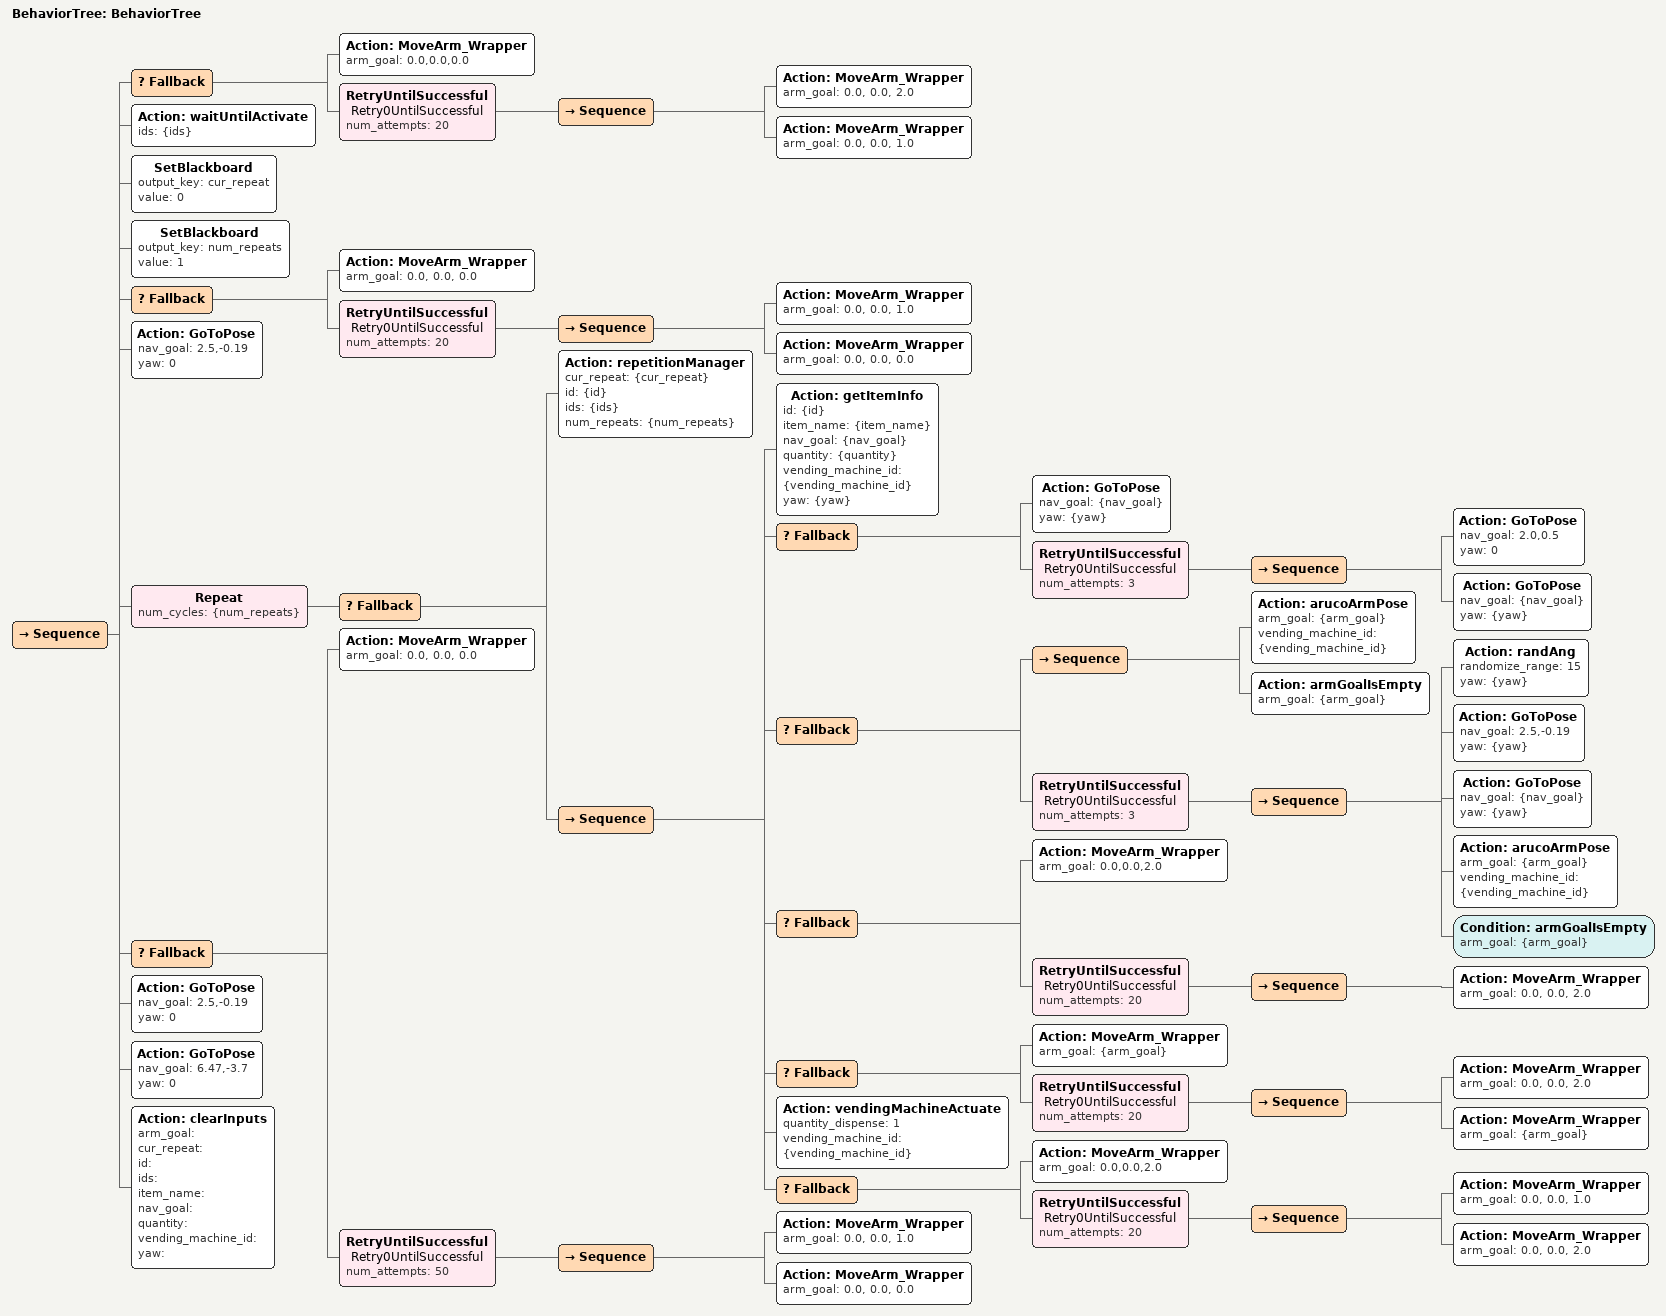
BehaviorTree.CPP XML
<?xml version="1.0"?>
<root main_tree_to_execute="BehaviorTree">
    <BehaviorTree ID="BehaviorTree">
        <Sequence>
            <Fallback>
                <Action ID="MoveArm_Wrapper" arm_goal="0.0,0.0,0.0"/>
                <RetryUntilSuccessful name="Retry0UntilSuccessful" num_attempts="20">
                    <Sequence>
                        <Action ID="MoveArm_Wrapper" arm_goal="0.0, 0.0, 2.0"/>
                        <Action ID="MoveArm_Wrapper" arm_goal="0.0, 0.0, 1.0"/>
                    </Sequence>
                </RetryUntilSuccessful>
            </Fallback>
            <Action ID="waitUntilActivate" ids="{ids}"/>
            <SetBlackboard output_key="cur_repeat" value="0"/>
            <SetBlackboard output_key="num_repeats" value="1"/>

            <!--  Fallback for moving arm to home position -->
            <Fallback>
                <Action ID="MoveArm_Wrapper" arm_goal="0.0, 0.0, 0.0"/>
                <RetryUntilSuccessful name="Retry0UntilSuccessful" num_attempts="20">
                    <Sequence>
                        <Action ID="MoveArm_Wrapper" arm_goal="0.0, 0.0, 1.0"/>
                        <Action ID="MoveArm_Wrapper" arm_goal="0.0, 0.0, 0.0"/>
                    </Sequence>
                </RetryUntilSuccessful>
            </Fallback>
            <Action ID="GoToPose" nav_goal="2.5,-0.19" yaw="0"/>

            <!-- Main Contorl logic -->
            <Repeat num_cycles="{num_repeats}">
                <Fallback>
                    <Action ID="repetitionManager" cur_repeat="{cur_repeat}" id="{id}" ids="{ids}" num_repeats="{num_repeats}"/>
                    <Sequence>

                        <!-- Get item info -->
                        <Action ID="getItemInfo" id="{id}" item_name="{item_name}" nav_goal="{nav_goal}" quantity="{quantity}" vending_machine_id="{vending_machine_id}" yaw="{yaw}"/>

                        <!-- Move to the robot base to goal pose -->
                        <Fallback>
                            <!-- If its navigates again after collecting a id, move it outside-->
                            <Action ID="GoToPose" nav_goal="{nav_goal}" yaw="{yaw}"/>
                            <RetryUntilSuccessful name="Retry0UntilSuccessful" num_attempts="3">
                                <Sequence>
                                    <!-- Check if this is a good fallback pose -->
                                    <Action ID="GoToPose" nav_goal="2.0,0.5" yaw="0"/>
                                    <Action ID="GoToPose" nav_goal="{nav_goal}" yaw="{yaw}"/>
                                </Sequence>
                            </RetryUntilSuccessful>
                        </Fallback>

                        <!-- Find Aruco (vending machine location) -->
                        <Fallback>
                            <Sequence>
                                <Action ID="arucoArmPose" arm_goal="{arm_goal}" vending_machine_id="{vending_machine_id}"/>
                                <Action ID="armGoalIsEmpty" arm_goal="{arm_goal}"/>
                            </Sequence>
                            <!-- Fall back only happens if aruco is not found and it returns (0,0,0)-->
                            <RetryUntilSuccessful name="Retry0UntilSuccessful" num_attempts="3">
                                <Sequence>
                                    <Action ID="randAng" randomize_range="15" yaw="{yaw}"/>
                                    <Action ID="GoToPose" nav_goal="2.5,-0.19" yaw="{yaw}"/>
                                    <Action ID="GoToPose" nav_goal="{nav_goal}" yaw="{yaw}"/>
                                    <Action ID="arucoArmPose" arm_goal="{arm_goal}" vending_machine_id="{vending_machine_id}"/>
                                    <Condition ID="armGoalIsEmpty" arm_goal="{arm_goal}"/>
                                </Sequence>
                            </RetryUntilSuccessful>
                        </Fallback>

                        <!-- Move arm to pose 2 (waypoint before obj pose) -->
                        <Fallback>
                            <Action ID="MoveArm_Wrapper" arm_goal="0.0,0.0,2.0"/>
                            <RetryUntilSuccessful name="Retry0UntilSuccessful" num_attempts="20">
                                <Sequence>
                                    <Action ID="MoveArm_Wrapper" arm_goal="0.0, 0.0, 2.0"/>
                                </Sequence>
                            </RetryUntilSuccessful>
                        </Fallback>

                        <!-- Go to actual arm pose -->
                        <Fallback>
                            <Action ID="MoveArm_Wrapper" arm_goal="{arm_goal}"/>
                            <RetryUntilSuccessful name="Retry0UntilSuccessful" num_attempts="20">
                                <Sequence>
                                    <Action ID="MoveArm_Wrapper" arm_goal="0.0, 0.0, 2.0"/>
                                    <Action ID="MoveArm_Wrapper" arm_goal="{arm_goal}"/>
                                </Sequence>
                            </RetryUntilSuccessful>
                        </Fallback>

                        <!-- Verify Aruco pose and move the arm to the new compute pose -->
                        <!-- This makes the location super precise -->
                        <!-- If its works in the 1st try, comment this -->

                        <!-- Actuate vending machine -->
                        <Action ID="vendingMachineActuate" quantity_dispense="1" vending_machine_id="{vending_machine_id}"/>
                        <Fallback>
                            <Action ID="MoveArm_Wrapper" arm_goal="0.0,0.0,2.0"/>
                            <RetryUntilSuccessful name="Retry0UntilSuccessful" num_attempts="20">
                                <Sequence>
                                    <Action ID="MoveArm_Wrapper" arm_goal="0.0, 0.0, 1.0"/>
                                    <Action ID="MoveArm_Wrapper" arm_goal="0.0, 0.0, 2.0"/>
                                </Sequence>
                            </RetryUntilSuccessful>
                        </Fallback>
                    </Sequence>
                </Fallback>
            </Repeat>

            <!-- Move arm back to waypoint pose -->
            <!-- Should go to pose 2, becuase multiple id's pose 1 doesn't makes sense-->

            <!-- Move arm back to home pose -->
            <Fallback>
                <Action ID="MoveArm_Wrapper" arm_goal="0.0, 0.0, 0.0"/>
                <RetryUntilSuccessful name="Retry0UntilSuccessful" num_attempts="50">
                    <Sequence>
                        <Action ID="MoveArm_Wrapper" arm_goal="0.0, 0.0, 1.0"/>
                        <Action ID="MoveArm_Wrapper" arm_goal="0.0, 0.0, 0.0"/>
                    </Sequence>
                </RetryUntilSuccessful>
            </Fallback>

            <Action ID="GoToPose" nav_goal="2.5,-0.19" yaw="0"/>
            <!-- Make robot base go back to home -->
            <Action ID="GoToPose" nav_goal="6.47,-3.7" yaw="0"/>

            <Action ID="clearInputs" arm_goal="" cur_repeat="" id="" ids="" item_name="" nav_goal="" quantity="" vending_machine_id="" yaw=""/>
        </Sequence>
    </BehaviorTree>
</root>
